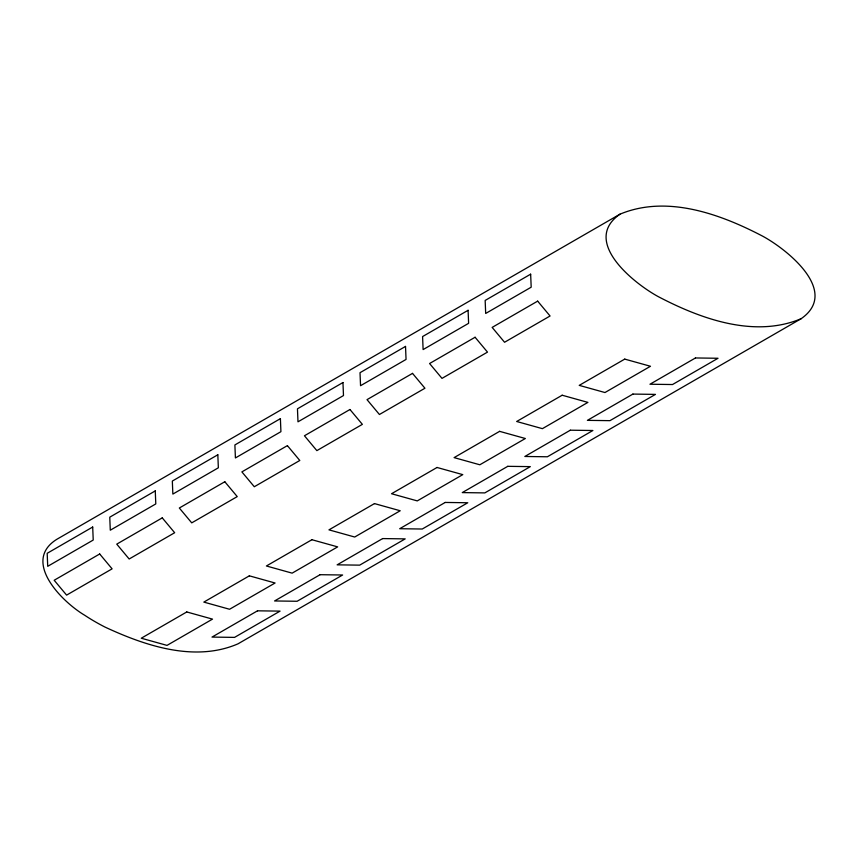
<?xml version="1.0" encoding="UTF-8"?>
<svg xmlns="http://www.w3.org/2000/svg" width="858" height="858" viewBox="0 0 858 858"><rect width="100%" height="100%" fill="white"/><g stroke="black" fill="none" stroke-linecap="round" stroke-linejoin="round"><path stroke-width="1.29" d="M619.991 214.168C581.07 241.205 633.601 283.215 658.258 296.632C700.729 318.886 754.225 338.309 801.104 318.736C840.025 291.688 787.494 249.678 762.826 236.261C720.355 214.007 666.87 194.594 619.991 214.168L56.896 539.264C21.257 561.346 62.344 602.048 84.652 615.229A221.289 127.756 0 0 0 104.923 627.037C145.238 645.817 194.83 662.515 238.009 643.832L801.104 318.736M287.387 445.624L241.881 471.889L254.3 486.743L299.796 460.478L287.548 445.817M92.696 527.026L47.19 553.303L47.716 566.323L93.222 540.047L92.696 527.026M155.266 490.905L109.76 517.181L110.285 530.201L155.791 503.925L155.266 490.905M217.825 454.783L172.329 481.059L172.855 494.079L218.35 467.803L217.825 454.783M280.394 418.661L234.888 444.937L235.414 457.947L280.92 431.681L280.394 418.661M342.953 382.539L297.458 408.816L297.983 421.825L343.49 395.559L342.953 382.539M405.523 346.418L360.017 372.694L360.553 385.703L406.049 359.438L405.523 346.418M468.093 310.296L422.586 336.561L423.112 349.581L468.618 323.316L468.093 310.296M530.652 274.174L485.156 300.439L485.682 313.46L531.188 287.194L530.652 274.174M99.689 553.989L54.183 580.255L66.602 595.12L112.098 568.843L99.689 553.989M162.259 517.867L116.752 544.133L129.161 558.998L174.667 532.721L162.259 517.867M224.817 481.746L179.322 508.011L191.731 522.865L237.237 496.6L224.817 481.746M349.957 409.502L304.451 435.767L316.859 450.622L362.366 424.356L349.957 409.502M412.516 373.38L367.02 399.646L379.429 414.5L424.935 388.234L412.516 373.38M475.085 337.258L429.579 363.524L441.999 378.378L487.494 352.112L475.085 337.258M537.655 301.137L492.149 327.402L504.558 342.256L550.064 315.991L537.655 301.137M186.776 611.958L141.27 638.223L167.01 645.388L212.505 619.122L186.776 611.958M249.346 575.836L203.839 602.101L229.569 609.266L275.075 583L249.346 575.836M311.904 539.714L266.409 565.98L292.138 573.144L337.644 546.878L311.904 539.714M374.474 503.592L328.968 529.858L354.708 537.022L400.203 510.757L374.474 503.592M437.044 467.471L391.538 493.736L417.267 500.9L462.773 474.635L437.044 467.471M499.603 431.349L454.107 457.614L479.837 464.779L525.343 438.513L499.603 431.349M562.172 395.227L516.666 421.493L542.406 428.657L587.902 402.391L562.172 395.227M624.742 359.105L579.236 385.371L604.965 392.535L650.471 366.269L624.742 359.105M257.507 610.821L212.001 637.086L234.556 637.387L280.062 611.121L257.507 610.821M320.077 574.699L274.571 600.965L297.125 601.265L342.621 574.999L320.077 574.699M382.636 538.577L337.14 564.843L359.684 565.143L405.191 538.878L382.636 538.577M445.205 502.445L399.699 528.721L422.254 529.021L467.76 502.756L445.205 502.445M507.775 466.323L462.269 492.599L484.824 492.9L530.319 466.634L507.775 466.323M570.334 430.201L524.839 456.477L547.383 456.778L592.889 430.512L570.334 430.201M632.904 394.079L587.398 420.356L609.952 420.656L655.458 394.39L632.904 394.079M695.473 357.958L649.967 384.234L672.522 384.534L718.017 358.269L695.473 357.958"/></g></svg>
